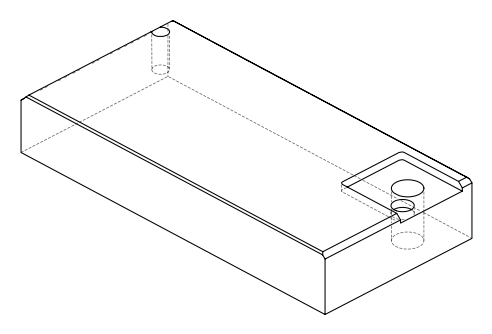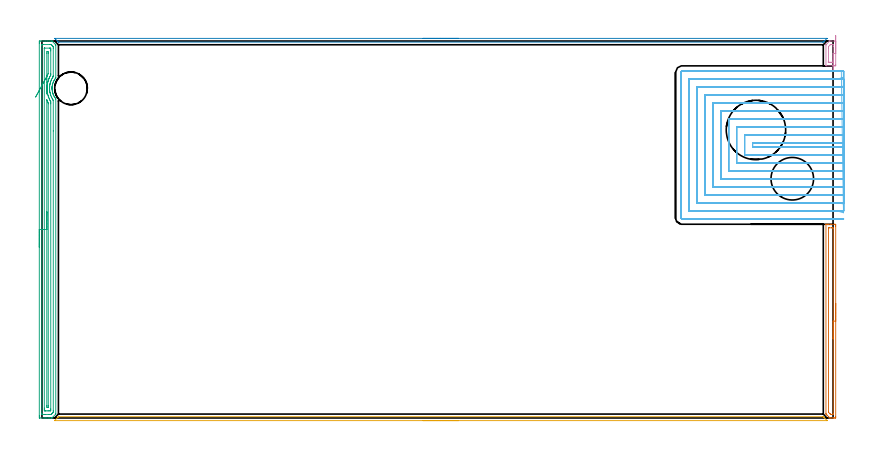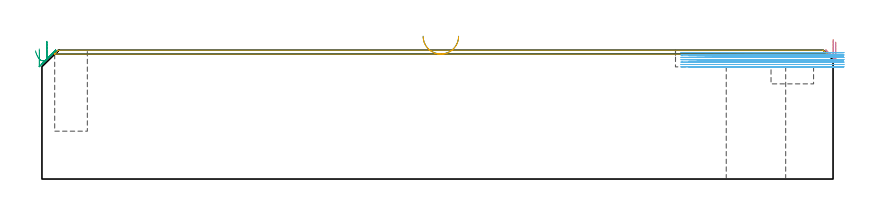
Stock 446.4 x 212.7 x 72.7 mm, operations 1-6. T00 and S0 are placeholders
(PLAN: 9 operations, 4 tool changes, 56.7 min)
(1 AREA_MILL | FG_CHAMFER_SURFACE | UGT0205_001 | 1.93 min | 1709 mm3)
(2 AREA_MILL_1 | FG_CHAMFER_SURFACE_1 | UGT0205_001 | 3.62 min | 968 mm3)
(3 AREA_MILL_2 | FG_CHAMFER_SURFACE_2 | UGT0205_001 | 7.02 min | 9192 mm3)
(4 AREA_MILL_3 | FG_CHAMFER_SURFACE_3 | UGT0205_001 | 0.41 min | 258 mm3)
(5 AREA_MILL_4 | FG_CHAMFER_SURFACE_4 | UGT0205_001 | 3.63 min | 1050 mm3)
(6 MILL_SLOT | SLOT_PARTIAL_RECTANGULAR | NXT0201_008 | Follow Part, ap 1.5, ae 75% | 37.76 min | 74532 mm3)
(7 MILL_THROUGH_HOLE_FROM_SOLID_MATERIAL | STEP1HOLE | UGT0201_018 | Circular | 1.81 min | 55817 mm3)
(8 MILL_BLIND_HOLE_FROM_SOLID_MATERIAL | STEP1POCKET | NXT0201_012 | Spiral | 0.46 min | 12126 mm3)
(9 INDEXABLE_INSERT_DRILL_BLIND_HOLE_FROM_SOLID | STEP1POCKET_1 | UGT0302_003 | 0.05 min | 4336 mm3)
(TOOL UGT0205_001 | Chamfer Mill 20 x 3 x 45 deg. | D20 FL50 Z2)
(TOOL NXT0201_008 | ENDMILL 6mm [2P460-0600-NA 1630] | D6 FL26 Z6)
(TOOL UGT0201_018 | End mill 30 mm | D30 FL50 Z4)
(TOOL NXT0201_012 | ENDMILL 16mm [2P460-1600-NA 1630] | D16 FL38 Z6)
(TOOL UGT0302_003 | Indexable Insert Drill 24mm | D24 PA180 FL50 Z2)
(OP 1 AREA_MILL)
G17 G21 G94 G90
T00 M6
G54
G17 G0 G90 X447.9 Y64.65 S1061 M3
G43 Z82.7 H0
Z77.2
G94 G1 Y64.612 Z76.328 F250.
Y64.498 Z75.463
Y64.309 Z74.612
Y64.047 Z73.78
Y63.713 Z72.974
Y63.31 Z72.2
Y62.842 Z71.464
Y62.31 Z70.772
Y61.721 Z70.129
Y61.078 Z69.54
Y60.386 Z69.008
Y59.65 Z68.54
Y58.876 Z68.137
Y58.07 Z67.803
Y57.238 Z67.541
Y56.386 Z67.352
Y55.522 Z67.238
Y54.65 Z67.2
Y0.615
X447.898 Y0.435 Z67.202
X447.891 Y0.002 Z67.205
X447.702 Y0. Z67.395
X447.368 Z67.729
X446.816 Z68.281
X446.481 Z68.615
X445.811 Z69.288
X444.706 Z70.392
X444.609 Y0.002 Z70.489
X444.583 Y0.02 Z70.516
X444.205 Y0.395 Z70.895
X443.819 Y0.779 Z71.277
X443.09 Y1.508 Z72.006
X442.932 Y1.666 Z72.163
X442.735 Y1.864 Z72.363
X442.599 Y2. Z72.5
X442.488 Y2.114 Z72.61
X442.404 Y2.205 Z72.69
X442.4 Y2.401 Z72.7
Y109.132
X442.402 Y109.291 Z72.688
X442.433 Y109.3 Z72.658
X442.801 Z72.298
X443.15 Z71.949
X443.819 Z71.276
X445.041 Z70.056
X445.594 Z69.501
X447.092 Z68.004
X447.368 Y109.297 Z67.728
X447.891 Y109.292 Z67.205
X447.893 Y109.214 Z67.203
X447.898 Y108.685 Z67.202
X447.9 Y108.149 Z67.2
Y54.65
X446.486 Z68.614
Y2.401
X446.481 Y2.01 Z68.619
X445.989 Y2.003 Z69.111
X445.594 Y2.005 Z69.506
X445.095 Y2.01 Z70.005
X444.706 Y2.35 Z70.394
X444.651 Y2.401 Z70.449
X443.819 Y3.243 Z71.281
X443.815 Y3.294 Z71.285
X443.814 Y3.299 Z71.286
Y106.899
X443.819 Y107.29 Z71.281
X444.31 Y107.298 Z70.79
X445.594 Y107.299 Z69.506
X446.085 Y107.297 Z69.015
X446.481 Y107.29 Z68.619
X446.486 Y106.894 Z68.614
Y54.65
Y53.778 Z68.652
Y52.914 Z68.766
Y52.062 Z68.955
Y51.23 Z69.217
Y50.424 Z69.551
Y49.65 Z69.954
Y48.914 Z70.423
Y48.222 Z70.954
Y47.579 Z71.543
Y46.99 Z72.186
Y46.458 Z72.878
Y45.99 Z73.614
Y45.587 Z74.388
Y45.253 Z75.194
Y44.991 Z76.026
Y44.802 Z76.878
Y44.688 Z77.743
Y44.65 Z78.614
G0 Z82.7
M5
M2
(OP 2 AREA_MILL_1)
G17 G21 G94 G90
T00 M6
G54
G17 G0 G90 X215.1 Y214.2 S1061 M3
G43 Z82.7 H0
Z80.6
G94 G1 X215.138 Z79.728 F250.
X215.252 Z78.864
X215.441 Z78.012
X215.703 Z77.18
X216.037 Z76.374
X216.44 Z75.6
X216.909 Z74.864
X217.44 Z74.172
X218.029 Z73.529
X218.672 Z72.94
X219.364 Z72.408
X220.1 Z71.94
X220.874 Z71.537
X221.68 Z71.203
X222.512 Z70.941
X223.364 Z70.752
X224.228 Z70.638
X225.1 Z70.6
X442.88
X442.967 Y214.194 Z70.604
X442.981 Y214.192 Z70.605
X442.967 Y214.166 Z70.632
X441.418 Y212.617 Z72.182
X441.058 Y212.257 Z72.539
X440.904 Y212.104 Z72.69
X440.583 Y212.1 Z72.7
X9.617
X9.296 Y212.104 Z72.69
X8.696 Y212.704 Z72.095
X7.531 Y213.869 Z70.93
X7.356 Y214.042 Z70.755
X7.233 Y214.171 Z70.627
X7.217 Y214.194 Z70.603
X7.233 Y214.199 Z70.599
X225.1 Y214.2 Z70.6
X225.972 Z70.638
X226.837 Z70.752
X227.688 Z70.941
X228.52 Z71.203
X229.326 Z71.537
X230.1 Z71.94
X230.836 Z72.408
X231.528 Z72.94
X232.171 Z73.529
X232.76 Z74.172
X233.292 Z74.864
X233.76 Z75.6
X234.163 Z76.374
X234.497 Z77.18
X234.759 Z78.012
X234.948 Z78.863
X235.062 Z79.728
X235.1 Z80.6
G0 Z82.7
M5
M2
(OP 3 AREA_MILL_2)
G17 G21 G94 G90
T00 M6
G54
G17 G0 G90 X-1.5 Y96.35 S1061 M3
G43 Z82.7 H0
Z73.4
G94 G1 Y96.388 Z72.528 F250.
Y96.502 Z71.664
Y96.691 Z70.812
Y96.953 Z69.98
Y97.287 Z69.174
Y97.69 Z68.4
Y98.158 Z67.664
Y98.69 Z66.972
Y99.279 Z66.329
Y99.922 Z65.74
Y100.614 Z65.208
Y101.35 Z64.74
Y102.124 Z64.337
Y102.93 Z64.003
Y103.762 Z63.741
Y104.613 Z63.552
Y105.478 Z63.438
Y106.35 Z63.4
X-1.499 Y211.47 Z63.401
X-1.497 Y212.096 Z63.403
X-1.491 Y212.693 Z63.406
X-1.475 Y212.696 Z63.422
X-0.873 Y212.7 Z64.024
X1.809 Z66.704
X3.28 Z68.177
X4.491 Z69.386
X5.602 Z70.501
X5.697 Y212.699 Z70.594
X5.71 Y212.691 Z70.608
X7.512 Y210.889 Z72.411
X7.769 Y210.633 Z72.665
X7.778 Y210.62 Z72.675
X7.796 Y210.596 Z72.686
X7.8 Y210.311 Z72.7
Y192.017
X7.796 Y191.855 Z72.689
X7.788 Y191.837 Z72.681
X7.659 Y191.667 Z72.558
X7.585 Y191.571 Z72.484
X7.53 Y191.499 Z72.429
X7.471 Y191.413 Z72.37
X7.226 Y191.058 Z72.125
X6.941 Y190.608 Z71.84
X6.872 Y190.49 Z71.771
X6.673 Y190.106 Z71.572
X6.49 Y189.716 Z71.387
X6.428 Y189.563 Z71.325
X6.339 Y189.34 Z71.233
X6.311 Y189.272 Z71.207
X6.153 Y188.824 Z71.052
X5.983 Y188.252 Z70.883
X5.913 Y187.933 Z70.81
X5.83 Y187.488 Z70.728
X5.802 Y187.288 Z70.7
X5.779 Y187.109 Z70.672
X5.769 Y187.041 Z70.663
X5.758 Y186.919 Z70.653
X5.746 Y186.786 Z70.64
X5.728 Y186.596 Z70.625
X5.719 Y186.355 Z70.613
X5.714 Y186.217 Z70.605
X5.712 Y186.175 Z70.604
X5.711 Y186.149 Z70.603
X5.712 Y186.07 Z70.602
X5.713 Y186.01
X5.714 Y185.756 Z70.606
Y185.703 Z70.608
X5.715 Y185.679 Z70.61
X5.737 Y185.325 Z70.627
X5.741 Y185.258 Z70.632
X5.785 Y184.811 Z70.682
X5.852 Y184.366 Z70.751
X5.914 Y184.055 Z70.811
X5.983 Y183.746 Z70.883
X6.04 Y183.54 Z70.939
X6.058 Y183.475 Z70.957
X6.201 Y183.027 Z71.101
X6.279 Y182.817 Z71.178
X6.344 Y182.648 Z71.238
X6.367 Y182.583 Z71.263
X6.562 Y182.135 Z71.459
X6.776 Y181.691 Z71.675
X6.872 Y181.511 Z71.771
X7.089 Y181.151 Z71.984
X7.314 Y180.8 Z72.213
X7.533 Y180.498 Z72.432
X7.769 Y180.189 Z72.669
X7.77 Y180.188 Z72.67
X7.795 Y180.145 Z72.69
X7.8 Y179.97 Z72.7
Y2.389
X7.798 Y2.206 Z72.687
X7.672 Y2.071 Z72.57
X5.609 Y0.009 Z70.508
X5.597 Y0. Z70.495
X5.275 Z70.175
X4.23 Z69.129
X3.597 Z68.493
X2.387 Z67.284
X1.809 Z66.704
X1.204 Z66.099
X-1.124 Y0.001 Z63.773
X-1.475 Y0.004 Z63.422
X-1.491 Y0.007 Z63.406
X-1.497 Y0.604 Z63.403
X-1.5 Y1.23 Z63.4
Y106.35
X-0.086 Z64.814
X-0.085 Y210.311 Z64.815
X-0.084 Y210.416 Z64.816
X-0.079 Y210.524 Z64.821
X-0.07 Y210.69 Z64.83
X0.021 Y210.692 Z64.921
X0.526 Y210.699 Z65.426
X4.491 Y210.7 Z69.391
X4.997 Y210.698 Z69.897
X5.19 Y210.693 Z70.09
X5.237 Y210.69 Z70.137
X5.296 Y210.642 Z70.196
X5.385 Y210.559 Z70.285
X5.638 Y210.311 Z70.538
X6.279 Y209.668 Z71.179
X6.339 Y209.603 Z71.239
X6.368 Y209.571 Z71.268
X6.379 Y209.523 Z71.279
X6.382 Y209.419 Z71.282
X6.384 Y209.313 Z71.284
X6.386 Y208.526 Z71.286
X6.385 Y193.143 Z71.285
X6.383 Y192.93 Z71.283
X6.379 Y192.789 Z71.279
X6.375 Y192.703 Z71.275
X6.36 Y192.678 Z71.26
X6.279 Y192.551 Z71.179
X6.244 Y192.498 Z71.144
X6.222 Y192.464 Z71.122
X5.901 Y191.949 Z70.801
X5.687 Y191.571 Z70.587
X5.385 Y190.971 Z70.285
X5.293 Y190.771 Z70.193
X5.254 Y190.679 Z70.154
X5.039 Y190.131 Z69.939
X4.919 Y189.786 Z69.819
X4.816 Y189.462 Z69.716
X4.648 Y188.894 Z69.548
X4.63 Y188.825 Z69.53
X4.617 Y188.768 Z69.517
X4.491 Y188.156 Z69.391
X4.467 Y188.025 Z69.367
X4.464 Y188.002 Z69.364
X4.365 Y187.235 Z69.265
X4.352 Y187.109 Z69.252
X4.323 Y186.75 Z69.223
X4.306 Y186.401 Z69.206
X4.3 Y186.217 Z69.2
X4.31 Y185.505 Z69.21
X4.32 Y185.325 Z69.22
X4.345 Y184.956 Z69.245
X4.386 Y184.537 Z69.286
X4.4 Y184.432 Z69.3
X4.491 Y183.825 Z69.391
X4.542 Y183.565 Z69.442
X4.548 Y183.54 Z69.448
X4.712 Y182.868 Z69.612
X4.738 Y182.771 Z69.638
X4.774 Y182.648 Z69.674
X4.91 Y182.23 Z69.81
X5.083 Y181.755 Z69.983
X5.385 Y181.034 Z70.285
X5.464 Y180.863 Z70.364
X5.538 Y180.71 Z70.438
X5.802 Y180.218 Z70.702
X5.95 Y179.97 Z70.85
X6.357 Y179.317 Z71.257
X6.372 Y179.291 Z71.272
X6.379 Y179.254 Z71.279
X6.382 Y179.184 Z71.282
X6.385 Y179.078 Z71.285
X6.386 Y161.956 Z71.286
X6.385 Y4.068 Z71.285
X6.379 Y3.281 Z71.279
X6.374 Y3.236 Z71.274
X6.351 Y3.209 Z71.251
X6.279 Y3.132 Z71.179
X5.909 Y2.759 Z70.809
X5.539 Y2.389 Z70.439
X5.461 Y2.313 Z70.361
X5.385 Y2.241 Z70.285
X5.131 Y2.01 Z70.031
X4.877 Y2.003 Z69.777
X4.491 Y2.001 Z69.391
X3.986 Y2. Z68.886
X1.809 Z66.709
X0.41 Z65.31
X0.021 Y2.002 Z64.921
X-0.034 Y2.005 Z64.866
X-0.067 Y2.01 Z64.833
X-0.079 Y2.015 Z64.821
X-0.081 Y2.07 Z64.819
X-0.085 Y2.282 Z64.815
Y2.389
X-0.086 Y2.495 Z64.814
Y106.35
X1.328 Z66.228
X1.329 Y208.526 Z66.229
X1.33 Y208.646 Z66.23
X1.332 Y208.675 Z66.232
X1.334 Y208.684 Z66.234
X1.346 Y208.69 Z66.246
X1.461 Y208.695 Z66.361
X1.636 Y208.699 Z66.536
X4.317 Y208.7 Z69.217
X4.491 Y208.698 Z69.391
X4.665 Y208.694 Z69.565
X4.779 Y208.69 Z69.679
X4.85 Y208.638 Z69.75
X4.964 Y208.526 Z69.864
X4.969 Y208.049 Z69.869
X4.971 Y207.634 Z69.871
Y207.154
Y194.248
X4.97 Y193.771 Z69.87
X4.966 Y193.563 Z69.866
X4.965 Y193.514 Z69.865
X4.947 Y193.469 Z69.847
X4.491 Y192.652 Z69.391
X4.427 Y192.528 Z69.327
X4.395 Y192.464 Z69.295
X4.139 Y191.923 Z69.039
X3.989 Y191.571 Z68.889
X3.878 Y191.291 Z68.778
X3.647 Y190.679 Z68.547
X3.634 Y190.642 Z68.534
X3.597 Y190.527 Z68.497
X3.429 Y189.955 Z68.329
X3.381 Y189.786 Z68.281
X3.247 Y189.243 Z68.147
X3.177 Y188.894 Z68.077
X3.1 Y188.498 Z68.
X3.029 Y188.002 Z67.929
X2.99 Y187.715 Z67.89
X2.929 Y187.109 Z67.829
X2.913 Y186.9 Z67.813
X2.886 Y186.217 Z67.786
X2.887 Y186.033 Z67.787
X2.902 Y185.325 Z67.802
X2.914 Y185.114 Z67.814
X2.971 Y184.432 Z67.871
X3.004 Y184.132 Z67.904
X3.094 Y183.54 Z67.994
X3.179 Y183.065 Z68.079
X3.274 Y182.648 Z68.174
X3.467 Y181.885 Z68.367
X3.506 Y181.755 Z68.406
X3.597 Y181.472 Z68.497
X3.817 Y180.863 Z68.717
X3.962 Y180.499 Z68.862
X4.191 Y179.97 Z69.091
X4.491 Y179.357 Z69.391
X4.638 Y179.078 Z69.538
X4.817 Y178.753 Z69.717
X4.964 Y178.492 Z69.864
X4.967 Y178.392 Z69.867
X4.969 Y178.186 Z69.869
X4.971 Y177.706 Z69.871
Y177.293
Y5.066
X4.97 Y4.588 Z69.87
X4.967 Y4.38 Z69.867
X4.964 Y4.282 Z69.864
X4.868 Y4.174 Z69.768
X4.744 Y4.052 Z69.644
X4.708 Y4.019 Z69.608
X4.656 Y4.008 Z69.556
X4.491 Y4.004 Z69.391
X3.771 Y4. Z68.671
X2.877 Z67.777
X1.982 Y4.001 Z66.882
X1.809 Y4.003 Z66.709
X1.635 Y4.009 Z66.535
X1.335 Y4.023 Z66.235
X1.333 Y4.174 Z66.233
X1.33 Y4.652 Z66.23
X1.329 Y5.066 Z66.229
X1.328 Y5.546 Z66.228
Y106.35
X2.743 Z67.643
Y179.078
X2.748 Y179.382 Z67.648
X2.75 Y179.435 Z67.65
X2.756 Y179.427 Z67.656
X2.782 Y179.372 Z67.682
X2.914 Y179.078 Z67.814
X3. Y178.887 Z67.9
X3.09 Y178.692 Z67.99
X3.342 Y178.186 Z68.242
X3.55 Y177.768 Z68.45
X3.557 Y177.293 Z68.457
Y6.851
X3.55 Y6.039 Z68.45
X3.549 Y6.007 Z68.449
X2.752 Y6.01 Z67.652
X2.743 Y6.811 Z67.643
Y6.851
Y106.35
Y107.222 Z67.681
Y108.086 Z67.795
Y108.938 Z67.983
Y109.77 Z68.246
Y110.576 Z68.58
Y111.35 Z68.982
Y112.086 Z69.451
Y112.778 Z69.982
Y113.421 Z70.572
Y114.01 Z71.215
Y114.541 Z71.907
Y115.01 Z72.643
Y115.413 Z73.416
Y115.747 Z74.222
Y116.009 Z75.054
Y116.198 Z75.906
Y116.312 Z76.771
Y116.35 Z77.643
G0 Z82.7
X2.852 Y182.783
Z77.753
G1 Y182.812 Z76.881
X2.851 Y182.917 Z76.015
X2.849 Y183.097 Z75.161
X2.846 Y183.351 Z74.326
X2.843 Y183.676 Z73.517
X2.839 Y184.071 Z72.739
X2.834 Y184.532 Z71.998
X2.829 Y185.056 Z71.301
X2.823 Y185.638 Z70.652
X2.816 Y186.275 Z70.056
X2.809 Y186.962 Z69.517
X2.801 Y187.693 Z69.041
X2.793 Y188.462 Z68.63
X2.785 Y189.265 Z68.288
X2.776 Y190.094 Z68.017
X2.768 Y190.944 Z67.819
X2.759 Y191.807 Z67.697
X2.75 Y192.678 Z67.65
X2.743 Y193.316 Z67.643
Y193.356
Y205.889
X2.752 Y206.693 Z67.652
X3.549 Y206.69 Z68.449
X3.557 Y205.889 Z68.457
Y205.849
X3.556 Y194.328 Z68.456
X3.555 Y194.29 Z68.455
X3.55 Y194.248 Z68.45
X3.111 Y193.356 Z68.011
X3.054 Y193.242 Z67.954
X2.972 Y193.087 Z67.872
X2.75 Y192.678 Z67.65
X2.365 Y191.974 Z67.308
X1.969 Y191.245 Z67.037
X1.562 Y190.499 Z66.84
X1.149 Y189.741 Z66.717
X0.732 Y188.976 Z66.67
X0.315 Y188.21 Z66.7
X-0.1 Y187.45 Z66.805
X-0.508 Y186.7 Z66.985
X-0.908 Y185.967 Z67.239
X-1.295 Y185.257 Z67.565
X-1.667 Y184.574 Z67.96
X-2.021 Y183.924 Z68.422
X-2.355 Y183.311 Z68.946
X-2.666 Y182.741 Z69.529
X-2.951 Y182.218 Z70.166
X-3.208 Y181.746 Z70.853
X-3.436 Y181.328 Z71.584
X-3.632 Y180.967 Z72.354
G0 Z82.7
M5
M2
(OP 4 AREA_MILL_3)
G17 G21 G94 G90
T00 M6
G54
G17 G0 G90 X447.9 Y215.7 S1061 M3
G43 Z82.7 H0
Z77.2
G94 G1 Y215.662 Z76.328 F250.
Y215.548 Z75.463
Y215.359 Z74.612
Y215.097 Z73.78
Y214.763 Z72.974
Y214.36 Z72.2
Y213.892 Z71.464
Y213.36 Z70.772
Y212.771 Z70.129
Y212.128 Z69.54
Y211.436 Z69.008
Y210.7 Z68.54
Y209.926 Z68.137
Y209.12 Z67.803
Y208.288 Z67.541
Y207.436 Z67.352
Y206.572 Z67.238
Y205.7 Z67.2
Y199.463
X447.899 Y199.111 Z67.201
X447.896 Y198.849 Z67.204
X447.893 Y198.705 Z67.207
X447.368 Y198.7 Z67.732
X442.418 Z72.682
X442.41 Y198.793 Z72.69
X442.403 Y199.044 Z72.697
X442.4 Y210.532 Z72.7
X442.405 Y210.595 Z72.69
X442.419 Y210.617 Z72.677
X442.484 Y210.685 Z72.614
X444.44 Y212.639 Z70.66
X444.494 Y212.69 Z70.605
X444.678 Y212.7 Z70.422
X447.311 Z67.789
X447.893 Y212.695 Z67.207
X447.896 Y212.551 Z67.204
X447.899 Y212.289 Z67.201
X447.9 Y211.762 Z67.2
Y205.7
X446.486 Z68.614
Y201.747
Y200.863
X446.481 Y200.71 Z68.619
X445.762 Y200.701 Z69.338
X444.706 Y200.7 Z70.394
X443.985 Y200.704 Z71.115
X443.819 Y200.71 Z71.281
X443.817 Y200.868 Z71.283
Y200.87
X443.815 Y208.775 Z71.285
X443.819 Y209.557 Z71.281
X443.864 Y209.609 Z71.236
X443.905 Y209.653 Z71.195
X444.783 Y210.532 Z70.317
X444.945 Y210.683 Z70.155
X445.254 Y210.694 Z69.846
X445.425 Y210.699 Z69.675
X445.594 Z69.506
X446.315 Y210.696 Z68.785
X446.481 Y210.69 Z68.619
X446.486 Y210.527 Z68.614
Y209.653
Y205.7
Y204.828 Z68.652
Y203.964 Z68.766
Y203.112 Z68.955
Y202.28 Z69.217
Y201.474 Z69.551
Y200.7 Z69.954
Y199.964 Z70.423
Y199.272 Z70.954
Y198.629 Z71.543
Y198.04 Z72.186
Y197.509 Z72.878
Y197.04 Z73.614
Y196.637 Z74.388
Y196.303 Z75.194
Y196.041 Z76.026
Y195.852 Z76.878
Y195.738 Z77.743
Y195.7 Z78.614
G0 Z82.7
M5
M2
(OP 5 AREA_MILL_4)
G17 G21 G94 G90
T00 M6
G54
G17 G0 G90 X235.1 Y-1.5 S1061 M3
G43 Z82.7 H0
Z80.5
G94 G1 X235.062 Z79.628 F250.
X234.948 Z78.764
X234.759 Z77.912
X234.497 Z77.08
X234.163 Z76.274
X233.76 Z75.5
X233.291 Z74.764
X232.76 Z74.072
X232.171 Z73.429
X231.528 Z72.84
X230.836 Z72.309
X230.1 Z71.84
X229.326 Z71.437
X228.52 Z71.103
X227.688 Z70.841
X226.836 Z70.652
X225.971 Z70.538
X225.1 Z70.5
X7.212
X7.145 Y-1.496 Z70.503
X7.118 Y-1.492 Z70.504
X7.189 Y-1.41 Z70.588
X9.084 Y0.484 Z72.484
X9.241 Y0.639 Z72.636
X9.305 Y0.696 Z72.689
X9.495 Y0.7 Z72.7
X440.704
X440.895 Y0.696 Z72.689
X440.959 Y0.639 Z72.636
X441.116 Y0.484 Z72.484
X441.567 Y0.033 Z72.033
X443.011 Y-1.41 Z70.589
X443.081 Y-1.492 Z70.504
X443.055 Y-1.496 Z70.503
X442.988 Y-1.499 Z70.5
X225.1 Y-1.5
X224.228 Z70.538
X223.363 Z70.652
X222.512 Z70.841
X221.68 Z71.103
X220.874 Z71.437
X220.1 Z71.84
X219.364 Z72.309
X218.672 Z72.84
X218.029 Z73.429
X217.439 Z74.072
X216.908 Z74.764
X216.44 Z75.5
X216.037 Z76.274
X215.703 Z77.08
X215.441 Z77.912
X215.252 Z78.764
X215.138 Z79.628
X215.1 Z80.5
G0 Z82.7
M5
M2
(OP 6 MILL_SLOT)
G17 G21 G94 G90
T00 M6
G54
G17 G0 G90 X452.398 Y155.32 S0 M3
G43 Z82.7 H1
Z71.357
G94 G1 X449.4 Y155.222 F250.
G2 X448.069 Y155.2 R40.5 F500.
G1 X401.
Y152.8
X448.139
G2 X449.4 Y152.78 R40.5
G1 X452.399 Y152.687 F250.
X452.398 Y159.836
X449.4 Y159.725
G2 X448.069 Y159.7 R36. F500.
G1 X396.5
Y148.3
X448.139
G2 X449.4 Y148.278 R36.
G1 X452.398 Y148.173 F250.
X452.397 Y164.355
X449.4 Y164.228
G2 X448.069 Y164.2 R31.5 F500.
G1 X392.
Y143.8
X448.139
G2 X449.4 Y143.775 R31.5
G1 X452.398 Y143.655 F250.
X452.396 Y168.881
X449.4 Y168.733
G2 X448.069 Y168.7 R27. F500.
G1 X387.5
Y139.3
X448.139
G2 X449.4 Y139.271 R27.
G1 X452.397 Y139.13 F250.
X452.395 Y173.417
X449.4 Y173.239
G2 X448.069 Y173.2 R22.5 F500.
G1 X383.
Y134.8
X448.139
G2 X449.4 Y134.765 R22.5
G1 X452.395 Y134.597 F250.
X452.392 Y177.971
X449.4 Y177.749
G2 X448.069 Y177.7 R18. F500.
G1 X378.5
Y130.3
X448.139
G2 X449.4 Y130.256 R18.
G1 X452.393 Y130.046 F250.
X452.385 Y182.562
X449.4 Y182.266
G2 X448.069 Y182.2 R13.5 F500.
G1 X374.
Y125.8
X448.139
G2 X449.4 Y125.741 R13.5
G1 X452.387 Y125.461 F250.
X452.367 Y187.243
X449.4 Y186.799
G2 X448.069 Y186.7 R9. F500.
G1 X369.5
Y121.3
X448.139
G2 X449.4 Y121.211 R9.
G1 X452.37 Y120.791 F250.
X452.266 Y192.289
X449.4 Y191.401
G2 X448.069 Y191.2 R4.5 F500.
G1 X365.
Y116.8
X448.139
G2 X449.4 Y116.62 R4.5
G1 X452.28 Y115.779 F250.
X451.069 Y195.7
X448.069
X361.2 F500.
G3 X360.5 Y195. R0.7
G1 Y113.
G3 X361.2 Y112.3 R0.7
G1 X448.139
X451.139 F250.
G0 X452.4 Y155.217 Z70.014
G1 X449.4 Y155.201
X449.184 Y155.2 F500.
X401.
Y152.8
X449.196
X449.4 Y152.799
X452.4 Y152.784 F250.
Y159.719
X449.4 Y159.701
X449.184 Y159.7 F500.
X396.5
Y148.3
X449.196
X449.4 Y148.299
X452.4 Y148.282 F250.
Y164.221
X449.4 Y164.201
X449.184 Y164.2 F500.
X392.
Y143.8
X449.196
X449.4 Y143.799
X452.4 Y143.78 F250.
Y168.725
X449.4 Y168.701
X449.184 Y168.7 F500.
X387.5
Y139.3
X449.196
X449.4 Y139.299
X452.4 Y139.277 F250.
Y173.23
X449.4 Y173.201
G2 X449.184 Y173.2 R22.5 F500.
G1 X383.
Y134.8
X449.196
X449.4 Y134.799
X452.4 Y134.772 F250.
Y177.737
X449.4 Y177.701
G2 X449.184 Y177.7 R18. F500.
G1 X378.5
Y130.3
X449.196
G2 X449.4 Y130.299 R18.
G1 X452.4 Y130.265 F250.
Y182.25
X449.4 Y182.202
G2 X449.184 Y182.2 R13.5 F500.
G1 X374.
Y125.8
X449.196
G2 X449.4 Y125.798 R13.5
G1 X452.4 Y125.753 F250.
X452.399 Y186.775
X449.4 Y186.703
G2 X449.184 Y186.7 R9. F500.
G1 X369.5
Y121.3
X449.196
G2 X449.4 Y121.298 R9.
G1 X452.399 Y121.23 F250.
X452.397 Y191.349
X449.4 Y191.205
G2 X449.184 Y191.2 R4.5 F500.
G1 X365.
Y116.8
X449.196
G2 X449.4 Y116.795 R4.5
G1 X452.397 Y116.659 F250.
X452.184 Y195.7
X449.184
X361.2 F500.
G3 X360.5 Y195. R0.7
G1 Y113.
G3 X361.2 Y112.3 R0.7
G1 X449.196
X452.196 F250.
G0 X452.4 Y155.2 Z68.671
G1 X449.4
X401. F500.
Y152.8
X449.4
X452.4 F250.
Y159.7
X449.4
X396.5 F500.
Y148.3
X449.4
X452.4 F250.
Y164.2
X449.4
X392. F500.
Y143.8
X449.4
X452.4 F250.
Y168.7
X449.4
X387.5 F500.
Y139.3
X449.4
X452.4 F250.
Y173.2
X449.4
X383. F500.
Y134.8
X449.4
X452.4 F250.
Y177.7
X449.4
X378.5 F500.
Y130.3
X449.4
X452.4 F250.
Y182.2
X449.4
X374. F500.
Y125.8
X449.4
X452.4 F250.
Y186.7
X449.4
X369.5 F500.
Y121.3
X449.4
X452.4 F250.
Y191.2
X449.4
X365. F500.
Y116.8
X449.4
X452.4 F250.
Y195.7
X449.4
X361.2 F500.
G3 X360.5 Y195. R0.7
G1 Y113.
G3 X361.2 Y112.3 R0.7
G1 X449.4
X452.4 F250.
G0 Y155.2 Z67.329
G1 X449.4
X401. F500.
Y152.8
X449.4
X452.4 F250.
Y159.7
X449.4
X396.5 F500.
Y148.3
X449.4
X452.4 F250.
Y164.2
X449.4
X392. F500.
Y143.8
X449.4
X452.4 F250.
Y168.7
X449.4
X387.5 F500.
Y139.3
X449.4
X452.4 F250.
Y173.2
X449.4
X383. F500.
Y134.8
X449.4
X452.4 F250.
Y177.7
X449.4
X378.5 F500.
Y130.3
X449.4
X452.4 F250.
Y182.2
X449.4
X374. F500.
Y125.8
X449.4
X452.4 F250.
Y186.7
X449.4
X369.5 F500.
Y121.3
X449.4
X452.4 F250.
Y191.2
X449.4
X365. F500.
Y116.8
X449.4
X452.4 F250.
Y195.7
X449.4
X361.2 F500.
G3 X360.5 Y195. R0.7
G1 Y113.
G3 X361.2 Y112.3 R0.7
G1 X449.4
X452.4 F250.
G0 Y155.2 Z65.986
G1 X449.4
X401. F500.
Y152.8
X449.4
X452.4 F250.
Y159.7
X449.4
X396.5 F500.
Y148.3
X449.4
X452.4 F250.
Y164.2
X449.4
X392. F500.
Y143.8
X449.4
X452.4 F250.
Y168.7
X449.4
X387.5 F500.
Y139.3
X449.4
X452.4 F250.
Y173.2
X449.4
X383. F500.
Y134.8
X449.4
X452.4 F250.
Y177.7
X449.4
X378.5 F500.
Y130.3
X449.4
X452.4 F250.
Y182.2
X449.4
X374. F500.
Y125.8
X449.4
X452.4 F250.
Y186.7
X449.4
X369.5 F500.
Y121.3
X449.4
X452.4 F250.
Y191.2
X449.4
X365. F500.
Y116.8
X449.4
X452.4 F250.
Y195.7
X449.4
X361.2 F500.
G3 X360.5 Y195. R0.7
G1 Y113.
G3 X361.2 Y112.3 R0.7
G1 X449.4
X452.4 F250.
G0 Y155.2 Z64.643
G1 X449.4
X401. F500.
Y152.8
X449.4
X452.4 F250.
Y159.7
X449.4
X396.5 F500.
Y148.3
X449.4
X452.4 F250.
Y164.2
X449.4
X392. F500.
Y143.8
X449.4
X452.4 F250.
Y168.7
X449.4
X387.5 F500.
Y139.3
X449.4
X452.4 F250.
Y173.2
X449.4
X383. F500.
Y134.8
X449.4
X452.4 F250.
Y177.7
X449.4
X378.5 F500.
Y130.3
X449.4
X452.4 F250.
Y182.2
X449.4
X374. F500.
Y125.8
X449.4
X452.4 F250.
Y186.7
X449.4
X369.5 F500.
Y121.3
X449.4
X452.4 F250.
Y191.2
X449.4
X365. F500.
Y116.8
X449.4
X452.4 F250.
Y195.7
X449.4
X361.2 F500.
G3 X360.5 Y195. R0.7
G1 Y113.
G3 X361.2 Y112.3 R0.7
G1 X449.4
X452.4 F250.
G0 Y155.2 Z63.3
G1 X449.4
X401. F500.
Y152.8
X449.4
X452.4 F250.
Y159.7
X449.4
X396.5 F500.
Y148.3
X449.4
X452.4 F250.
Y164.2
X449.4
X392. F500.
Y143.8
X449.4
X452.4 F250.
Y168.7
X449.4
X387.5 F500.
Y139.3
X449.4
X452.4 F250.
Y173.2
X449.4
X383. F500.
Y134.8
X449.4
X452.4 F250.
Y177.7
X449.4
X378.5 F500.
Y130.3
X449.4
X452.4 F250.
Y182.2
X449.4
X374. F500.
Y125.8
X449.4
X452.4 F250.
Y186.7
X449.4
X369.5 F500.
Y121.3
X449.4
X452.4 F250.
Y191.2
X449.4
X365. F500.
Y116.8
X449.4
X452.4 F250.
Y195.7
X449.4
X361.2 F500.
G3 X360.5 Y195. R0.7
G1 Y113.
G3 X361.2 Y112.3 R0.7
G1 X449.4
X452.4 F250.
G0 Z82.7
M5
M2
